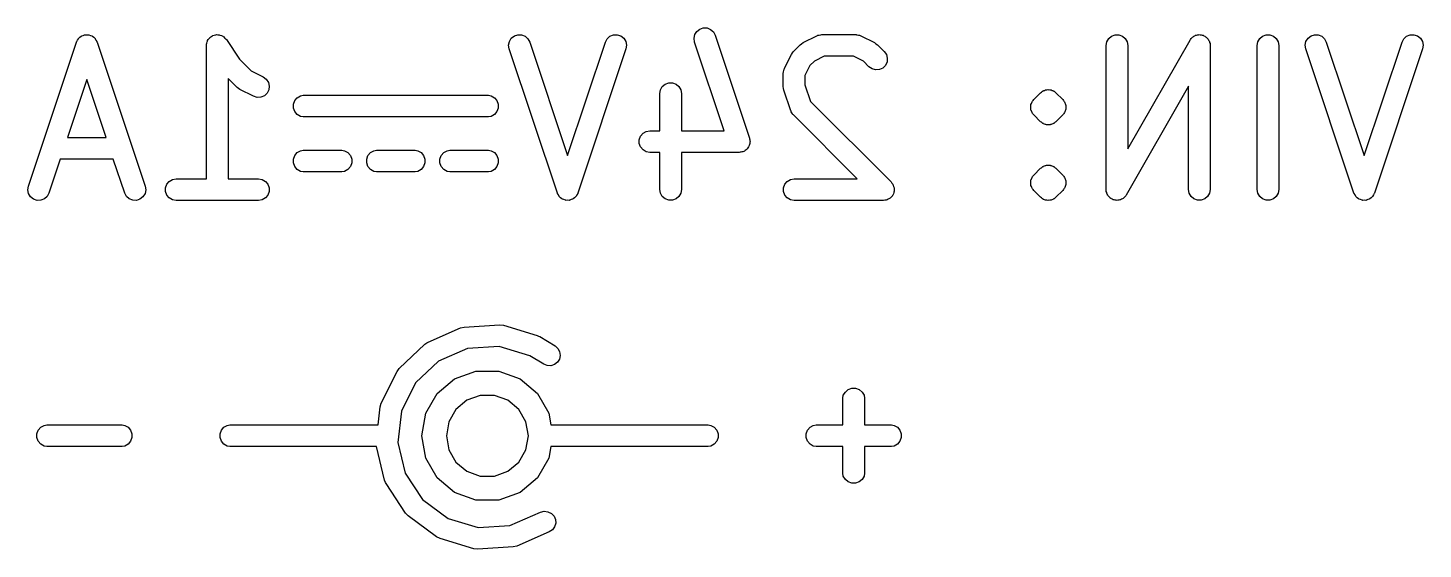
# Model space of a CAD drawing. Extents: x 105.4 to 186.8, y -135.5 to -88.6.
# Drawn here: x 105.91 to 115.58, y -92.35 to -88.74 of the extents above; entities that cross this region are included whole.
import ezdxf

# ---------------------------------------------------------------- set-up
doc = ezdxf.new("R2010")
doc.units = 0
doc.header["$MEASUREMENT"] = 0
doc.layers.add('BLACK', color=7, linetype='CONTINUOUS')

msp = doc.modelspace()

# ---------------------------------------------------------------- linework, layer by layer
at = {"layer": 'BLACK', "linetype": 'CONTINUOUS'}
for p, q in [((106.259, -88.8106), (106.268, -88.8038)), ((106.268, -88.8038), (106.276, -88.7965)), ((106.276, -88.7965), (106.278, -88.7957)), ((106.278, -88.7957), (106.28, -88.7944)), ((106.28, -88.7944), (106.29, -88.7909)), ((106.29, -88.7909), (106.3, -88.7869)), ((106.3, -88.7869), (106.302, -88.7868)), ((106.302, -88.7868), (106.304, -88.7862)), ((106.304, -88.7862), (106.315, -88.7865)), ((106.315, -88.7865), (106.326, -88.7862)), ((106.326, -88.7862), (106.328, -88.7868)), ((106.328, -88.7868), (106.33, -88.7869)), ((106.33, -88.7869), (106.341, -88.7909)), ((106.341, -88.7909), (106.351, -88.7944)), ((106.351, -88.7944), (106.353, -88.7957)), ((106.353, -88.7957), (106.355, -88.7965)), ((106.355, -88.7965), (106.363, -88.8038)), ((106.363, -88.8038), (106.372, -88.8106)), ((107.166, -88.8095), (107.168, -88.8061)), ((107.168, -88.8061), (107.176, -88.8012)), ((107.176, -88.8012), (107.183, -88.7954)), ((107.183, -88.7954), (107.187, -88.794)), ((107.187, -88.794), (107.19, -88.7917)), ((107.19, -88.7917), (107.199, -88.7896)), ((107.199, -88.7896), (107.207, -88.7865)), ((107.207, -88.7865), (107.211, -88.7865)), ((107.211, -88.7865), (107.215, -88.7855)), ((107.215, -88.7855), (107.224, -88.7865)), ((107.224, -88.7865), (107.233, -88.7865)), ((107.233, -88.7865), (107.237, -88.7879)), ((107.237, -88.7879), (107.241, -88.7884)), ((107.241, -88.7884), (107.249, -88.7924)), ((107.249, -88.7924), (107.258, -88.7954)), ((107.258, -88.7954), (107.261, -88.7981)), ((107.261, -88.7981), (107.265, -88.7999)), ((107.265, -88.7999), (107.271, -88.8064)), ((107.271, -88.8064), (107.278, -88.8122)), ((109.259, -88.8106), (109.28, -88.7944)), ((109.28, -88.7944), (109.304, -88.7862)), ((109.304, -88.7862), (109.33, -88.7869)), ((109.33, -88.7869), (109.355, -88.7965)), ((109.355, -88.7965), (109.374, -88.8138)), ((109.923, -88.8138), (109.943, -88.7965)), ((109.943, -88.7965), (109.967, -88.7869)), ((109.967, -88.7869), (109.993, -88.7862)), ((109.993, -88.7862), (110.018, -88.7944)), ((110.018, -88.7944), (110.038, -88.8106)), ((110.526, -88.8107), (110.531, -88.7852)), ((110.531, -88.7852), (110.545, -88.763)), ((110.545, -88.763), (110.565, -88.7468)), ((110.565, -88.7468), (110.59, -88.7386)), ((110.59, -88.7386), (110.616, -88.7393)), ((110.616, -88.7393), (110.64, -88.7489)), ((110.64, -88.7489), (110.66, -88.7661)), ((110.66, -88.7661), (110.672, -88.789)), ((110.672, -88.789), (110.91, -89.5033)), ((111.282, -88.8409), (111.377, -88.7933)), ((111.377, -88.7933), (111.381, -88.7921)), ((111.381, -88.7921), (111.385, -88.7899)), ((111.385, -88.7899), (111.394, -88.7884)), ((111.394, -88.7884), (111.402, -88.7859)), ((111.402, -88.7859), (111.406, -88.7861)), ((111.406, -88.7861), (111.411, -88.7854)), ((111.411, -88.7854), (111.649, -88.7854)), ((111.649, -88.7854), (111.653, -88.7861)), ((111.653, -88.7861), (111.657, -88.7859)), ((111.657, -88.7859), (111.666, -88.7884)), ((111.666, -88.7884), (111.674, -88.7899)), ((111.674, -88.7899), (111.678, -88.7921)), ((111.678, -88.7921), (111.682, -88.7933)), ((111.682, -88.7933), (111.778, -88.8409)), ((113.401, -88.8122), (113.421, -88.7954)), ((113.421, -88.7954), (113.445, -88.7865)), ((113.445, -88.7865), (113.471, -88.7865)), ((113.471, -88.7865), (113.496, -88.7954)), ((113.496, -88.7954), (113.516, -88.8122)), ((113.977, -88.8081), (113.981, -88.8031)), ((113.981, -88.8031), (113.987, -88.7998)), ((113.987, -88.7998), (113.992, -88.7954)), ((113.992, -88.7954), (113.998, -88.7932)), ((113.998, -88.7932), (114.004, -88.79)), ((114.004, -88.79), (114.01, -88.7888)), ((114.01, -88.7888), (114.017, -88.7865)), ((114.017, -88.7865), (114.023, -88.7865)), ((114.023, -88.7865), (114.029, -88.7854)), ((114.029, -88.7854), (114.036, -88.7865)), ((114.036, -88.7865), (114.043, -88.7865)), ((114.043, -88.7865), (114.049, -88.7887)), ((114.049, -88.7887), (114.055, -88.7898)), ((114.055, -88.7898), (114.061, -88.7931)), ((114.061, -88.7931), (114.067, -88.7954)), ((114.067, -88.7954), (114.072, -88.7995)), ((114.072, -88.7995), (114.078, -88.8027)), ((114.078, -88.8027), (114.082, -88.8078)), ((114.448, -88.8122), (114.468, -88.7954)), ((114.468, -88.7954), (114.493, -88.7865)), ((114.493, -88.7865), (114.519, -88.7865)), ((114.519, -88.7865), (114.543, -88.7954)), ((114.543, -88.7954), (114.563, -88.8122)), ((114.783, -88.8106), (114.804, -88.7944)), ((114.804, -88.7944), (114.828, -88.7862)), ((114.828, -88.7862), (114.854, -88.7869)), ((114.854, -88.7869), (114.878, -88.7965)), ((114.878, -88.7965), (114.898, -88.8138)), ((115.447, -88.8138), (115.467, -88.7965)), ((115.467, -88.7965), (115.491, -88.7869)), ((115.491, -88.7869), (115.517, -88.7862)), ((115.517, -88.7862), (115.542, -88.7944)), ((115.542, -88.7944), (115.562, -88.8106)), ((105.911, -89.8367), (106.244, -88.8367)), ((106.244, -88.8367), (106.245, -88.8348)), ((106.245, -88.8348), (106.246, -88.8328)), ((106.246, -88.8328), (106.251, -88.8234)), ((106.251, -88.8234), (106.257, -88.8138)), ((106.257, -88.8138), (106.258, -88.8124)), ((106.258, -88.8124), (106.259, -88.8106)), ((106.372, -88.8106), (106.373, -88.8124)), ((106.373, -88.8124), (106.374, -88.8138)), ((106.374, -88.8138), (106.379, -88.8234)), ((106.379, -88.8234), (106.385, -88.8328)), ((106.385, -88.8328), (106.386, -88.8348)), ((106.386, -88.8348), (106.387, -88.8367)), ((106.387, -88.8367), (106.72, -89.8367)), ((107.145, -88.8604), (107.146, -88.8563)), ((107.145, -89.7854), (107.145, -88.8604)), ((107.146, -88.8521), (107.148, -88.8435)), ((107.146, -88.8563), (107.146, -88.8521)), ((107.148, -88.8435), (107.15, -88.8347)), ((107.15, -88.8347), (107.152, -88.8311)), ((107.152, -88.8311), (107.153, -88.8271)), ((107.153, -88.8271), (107.158, -88.8199)), ((107.158, -88.8199), (107.163, -88.8122)), ((107.163, -88.8122), (107.166, -88.8095)), ((107.278, -88.8122), (107.28, -88.8158)), ((107.28, -88.8158), (107.283, -88.8188)), ((107.283, -88.8188), (107.374, -88.9555)), ((109.24, -88.8583), (109.246, -88.8328)), ((109.244, -88.8841), (109.24, -88.8583)), ((109.578, -89.8841), (109.244, -88.8841)), ((109.246, -88.8328), (109.259, -88.8106)), ((109.374, -88.8138), (109.387, -88.8367)), ((109.387, -88.8367), (109.649, -89.6232)), ((109.649, -89.6232), (109.911, -88.8367)), ((110.053, -88.8841), (109.72, -89.8841)), ((109.911, -88.8367), (109.923, -88.8138)), ((110.038, -88.8106), (110.052, -88.8328)), ((110.052, -88.8328), (110.057, -88.8583)), ((110.057, -88.8583), (110.053, -88.8841)), ((110.53, -88.8365), (110.526, -88.8107)), ((110.735, -89.452), (110.53, -88.8365)), ((111.208, -88.9124), (111.215, -88.9026)), ((111.215, -88.9026), (111.262, -88.855)), ((111.262, -88.855), (111.272, -88.8481)), ((111.272, -88.8481), (111.282, -88.8409)), ((111.778, -88.8409), (111.787, -88.8481)), ((111.787, -88.8481), (111.797, -88.855)), ((111.797, -88.855), (111.845, -88.9026)), ((111.845, -88.9026), (111.86, -88.9239)), ((113.383, -88.8604), (113.388, -88.8347)), ((113.383, -89.8604), (113.383, -88.8604)), ((113.388, -88.8347), (113.401, -88.8122)), ((113.516, -88.8122), (113.529, -88.8347)), ((113.529, -88.8347), (113.533, -88.8604)), ((113.533, -89.578), (113.965, -88.8232)), ((113.533, -88.8604), (113.533, -89.578)), ((113.965, -88.8232), (113.969, -88.818)), ((113.969, -88.818), (113.972, -88.8122)), ((113.972, -88.8122), (113.977, -88.8081)), ((114.082, -88.8078), (114.087, -88.8122)), ((114.087, -88.8122), (114.09, -88.8177)), ((114.09, -88.8177), (114.094, -88.8226)), ((114.094, -88.8226), (114.097, -88.8289)), ((114.097, -88.8289), (114.1, -88.8347)), ((114.1, -88.8347), (114.101, -88.841)), ((114.101, -88.841), (114.104, -88.847)), ((114.104, -88.847), (114.104, -88.8538)), ((114.104, -88.8538), (114.105, -88.8604)), ((114.105, -88.8604), (114.105, -89.8604)), ((114.431, -88.8604), (114.435, -88.8347)), ((114.431, -89.8604), (114.431, -88.8604)), ((114.435, -88.8347), (114.448, -88.8122)), ((114.563, -88.8122), (114.576, -88.8347)), ((114.576, -88.8347), (114.581, -88.8604)), ((114.581, -88.8604), (114.581, -89.8604)), ((114.764, -88.8583), (114.769, -88.8328)), ((114.768, -88.8841), (114.764, -88.8583)), ((115.101, -89.8841), (114.768, -88.8841)), ((114.769, -88.8328), (114.783, -88.8106)), ((114.898, -88.8138), (114.91, -88.8367)), ((114.91, -88.8367), (115.173, -89.6232)), ((115.173, -89.6232), (115.435, -88.8367)), ((115.577, -88.8841), (115.244, -89.8841)), ((115.435, -88.8367), (115.447, -88.8138)), ((115.562, -88.8106), (115.576, -88.8328)), ((115.576, -88.8328), (115.581, -88.8583)), ((115.581, -88.8583), (115.577, -88.8841)), ((107.374, -88.9555), (107.455, -89.0368)), ((111.153, -89.0173), (111.201, -88.9221)), ((111.201, -88.9221), (111.208, -88.9124)), ((111.329, -89), (111.295, -89.0686)), ((111.36, -88.9696), (111.329, -89)), ((111.428, -88.9354), (111.36, -88.9696)), ((111.631, -88.9354), (111.428, -88.9354)), ((111.7, -88.9696), (111.631, -88.9354)), ((111.739, -89.0087), (111.7, -88.9696)), ((111.853, -88.9986), (111.835, -89.0171)), ((111.864, -88.975), (111.853, -88.9986)), ((111.86, -88.9239), (111.866, -88.9491)), ((111.866, -88.9491), (111.864, -88.975)), ((106.315, -89.0975), (106.181, -89.4997)), ((106.449, -89.4997), (106.315, -89.0975)), ((107.358, -89.1515), (107.295, -89.0891)), ((107.295, -89.0891), (107.295, -89.7854)), ((107.455, -89.0368), (107.539, -89.079)), ((107.539, -89.079), (107.56, -89.0945)), ((107.56, -89.0945), (107.575, -89.1163)), ((111.145, -89.0509), (111.146, -89.0466)), ((111.145, -89.1461), (111.145, -89.0509)), ((111.146, -89.0423), (111.148, -89.0339)), ((111.146, -89.0466), (111.146, -89.0423)), ((111.148, -89.0339), (111.15, -89.0252)), ((111.15, -89.0252), (111.152, -89.0215)), ((111.152, -89.0215), (111.153, -89.0173)), ((111.295, -89.0686), (111.295, -89.1339)), ((111.76, -89.0236), (111.739, -89.0087)), ((111.785, -89.0303), (111.76, -89.0236)), ((111.811, -89.0281), (111.785, -89.0303)), ((111.835, -89.0171), (111.811, -89.0281)), ((107.367, -89.1584), (107.358, -89.1515)), ((107.377, -89.1656), (107.367, -89.1584)), ((107.472, -89.2132), (107.377, -89.1656)), ((107.566, -89.1908), (107.547, -89.2087)), ((107.578, -89.1675), (107.566, -89.1908)), ((107.575, -89.1163), (107.581, -89.1416)), ((107.581, -89.1416), (107.578, -89.1675)), ((110.288, -89.1937), (110.293, -89.1681)), ((110.288, -89.452), (110.288, -89.1937)), ((110.293, -89.1681), (110.306, -89.1455)), ((110.306, -89.1455), (110.326, -89.1288)), ((110.326, -89.1288), (110.35, -89.1199)), ((110.35, -89.1199), (110.376, -89.1199)), ((110.376, -89.1199), (110.401, -89.1288)), ((110.401, -89.1288), (110.42, -89.1455)), ((110.42, -89.1455), (110.434, -89.1681)), ((110.434, -89.1681), (110.438, -89.1937)), ((110.438, -89.1937), (110.438, -89.452)), ((111.147, -89.1579), (111.145, -89.1461)), ((111.149, -89.1698), (111.147, -89.1579)), ((111.197, -89.3127), (111.149, -89.1698)), ((111.295, -89.1339), (111.333, -89.2484)), ((112.881, -89.2359), (112.929, -89.1883)), ((112.929, -89.1883), (112.934, -89.1845)), ((112.934, -89.1845), (112.939, -89.1799)), ((112.939, -89.1799), (112.942, -89.1785)), ((112.942, -89.1785), (112.945, -89.1764)), ((112.945, -89.1764), (112.948, -89.1753)), ((112.948, -89.1753), (112.95, -89.1734)), ((112.95, -89.1734), (112.957, -89.1717)), ((112.957, -89.1717), (112.963, -89.1689)), ((112.963, -89.1689), (112.966, -89.1686)), ((112.966, -89.1686), (112.969, -89.1675)), ((112.969, -89.1675), (112.972, -89.1675)), ((112.972, -89.1675), (112.976, -89.1666)), ((112.976, -89.1666), (112.982, -89.1672)), ((112.982, -89.1672), (112.989, -89.1666)), ((112.989, -89.1666), (112.992, -89.1675)), ((112.992, -89.1675), (112.995, -89.1675)), ((112.995, -89.1675), (112.998, -89.1686)), ((112.998, -89.1686), (113.002, -89.1689)), ((113.002, -89.1689), (113.007, -89.1717)), ((113.007, -89.1717), (113.014, -89.1734)), ((113.014, -89.1734), (113.016, -89.1753)), ((113.016, -89.1753), (113.02, -89.1764)), ((113.02, -89.1764), (113.022, -89.1785)), ((113.022, -89.1785), (113.025, -89.1799)), ((113.025, -89.1799), (113.03, -89.1845)), ((113.03, -89.1845), (113.035, -89.1883)), ((113.035, -89.1883), (113.083, -89.2359)), ((113.955, -89.1428), (113.523, -89.8976)), ((113.955, -89.8604), (113.955, -89.1428)), ((107.497, -89.2206), (107.472, -89.2132)), ((107.523, -89.219), (107.497, -89.2206)), ((107.547, -89.2087), (107.523, -89.219)), ((107.748, -89.2678), (107.757, -89.2429)), ((107.748, -89.2942), (107.748, -89.2678)), ((107.757, -89.2429), (107.774, -89.2227)), ((107.774, -89.2227), (107.797, -89.2094)), ((107.797, -89.2094), (107.816, -89.206)), ((107.816, -89.206), (109.1, -89.206)), ((109.1, -89.206), (109.119, -89.2094)), ((109.119, -89.2094), (109.142, -89.2227)), ((109.142, -89.2227), (109.159, -89.2429)), ((109.159, -89.2429), (109.168, -89.2678)), ((109.168, -89.2678), (109.168, -89.2942)), ((111.333, -89.2484), (111.892, -89.8073)), ((112.86, -89.2824), (112.861, -89.2761)), ((112.86, -89.289), (112.86, -89.2824)), ((112.86, -89.2955), (112.86, -89.289)), ((112.861, -89.2761), (112.862, -89.2695)), ((112.862, -89.2695), (112.865, -89.2636)), ((112.865, -89.2636), (112.867, -89.2573)), ((112.867, -89.2573), (112.87, -89.2519)), ((112.87, -89.2519), (112.873, -89.2459)), ((112.873, -89.2459), (112.878, -89.2413)), ((112.878, -89.2413), (112.881, -89.2359)), ((113.083, -89.2359), (113.087, -89.2413)), ((113.087, -89.2413), (113.091, -89.2459)), ((113.091, -89.2459), (113.094, -89.2519)), ((113.094, -89.2519), (113.098, -89.2573)), ((113.098, -89.2573), (113.099, -89.2636)), ((113.099, -89.2636), (113.102, -89.2695)), ((113.102, -89.2695), (113.103, -89.2761)), ((113.103, -89.2761), (113.104, -89.2824)), ((113.104, -89.2824), (113.104, -89.289)), ((113.104, -89.289), (113.104, -89.2955)), ((107.757, -89.3191), (107.748, -89.2942)), ((107.774, -89.3393), (107.757, -89.3191)), ((107.797, -89.3526), (107.774, -89.3393)), ((107.816, -89.356), (107.797, -89.3526)), ((109.1, -89.356), (107.816, -89.356)), ((109.119, -89.3526), (109.1, -89.356)), ((109.142, -89.3393), (109.119, -89.3526)), ((109.159, -89.3191), (109.142, -89.3393)), ((109.168, -89.2942), (109.159, -89.3191)), ((111.199, -89.3165), (111.197, -89.3127)), ((111.2, -89.3206), (111.199, -89.3165)), ((111.205, -89.3278), (111.2, -89.3206)), ((111.209, -89.3356), (111.205, -89.3278)), ((111.212, -89.3384), (111.209, -89.3356)), ((111.215, -89.342), (111.212, -89.3384)), ((111.658, -89.7854), (111.215, -89.342)), ((112.861, -89.3018), (112.86, -89.2955)), ((112.862, -89.3084), (112.861, -89.3018)), ((112.865, -89.3143), (112.862, -89.3084)), ((112.867, -89.3206), (112.865, -89.3143)), ((112.87, -89.326), (112.867, -89.3206)), ((112.873, -89.332), (112.87, -89.326)), ((112.878, -89.3366), (112.873, -89.332)), ((112.881, -89.342), (112.878, -89.3366)), ((112.929, -89.3896), (112.881, -89.342)), ((113.083, -89.342), (113.035, -89.3896)), ((113.087, -89.3366), (113.083, -89.342)), ((113.091, -89.332), (113.087, -89.3366)), ((113.094, -89.326), (113.091, -89.332)), ((113.098, -89.3206), (113.094, -89.326)), ((113.099, -89.3143), (113.098, -89.3206)), ((113.102, -89.3084), (113.099, -89.3143)), ((113.103, -89.3018), (113.102, -89.3084)), ((113.104, -89.2955), (113.103, -89.3018)), ((110.155, -89.4895), (110.172, -89.4696)), ((110.172, -89.4696), (110.195, -89.4566)), ((110.195, -89.4566), (110.22, -89.452)), ((110.22, -89.452), (110.288, -89.452)), ((110.438, -89.452), (110.735, -89.452)), ((112.934, -89.3934), (112.929, -89.3896)), ((112.939, -89.398), (112.934, -89.3934)), ((112.942, -89.3994), (112.939, -89.398)), ((112.945, -89.4015), (112.942, -89.3994)), ((112.948, -89.4027), (112.945, -89.4015)), ((112.95, -89.4045), (112.948, -89.4027)), ((112.957, -89.4062), (112.95, -89.4045)), ((112.963, -89.409), (112.957, -89.4062)), ((112.966, -89.4093), (112.963, -89.409)), ((112.969, -89.4104), (112.966, -89.4093)), ((112.972, -89.4104), (112.969, -89.4104)), ((112.976, -89.4113), (112.972, -89.4104)), ((112.982, -89.4107), (112.976, -89.4113)), ((112.989, -89.4113), (112.982, -89.4107)), ((112.992, -89.4104), (112.989, -89.4113)), ((112.995, -89.4104), (112.992, -89.4104)), ((112.998, -89.4093), (112.995, -89.4104)), ((113.002, -89.409), (112.998, -89.4093)), ((113.007, -89.4062), (113.002, -89.409)), ((113.014, -89.4045), (113.007, -89.4062)), ((113.016, -89.4027), (113.014, -89.4045)), ((113.02, -89.4015), (113.016, -89.4027)), ((113.022, -89.3994), (113.02, -89.4015)), ((113.025, -89.398), (113.022, -89.3994)), ((113.03, -89.3934), (113.025, -89.398)), ((113.035, -89.3896), (113.03, -89.3934)), ((106.181, -89.4997), (106.449, -89.4997)), ((110.146, -89.514), (110.155, -89.4895)), ((110.146, -89.5401), (110.146, -89.514)), ((110.155, -89.5645), (110.146, -89.5401)), ((110.172, -89.5845), (110.155, -89.5645)), ((110.891, -89.5803), (110.887, -89.5845)), ((110.895, -89.5768), (110.891, -89.5803)), ((110.899, -89.5703), (110.895, -89.5768)), ((110.904, -89.5645), (110.899, -89.5703)), ((110.906, -89.5593), (110.904, -89.5645)), ((110.909, -89.5546), (110.906, -89.5593)), ((110.911, -89.5472), (110.909, -89.5546)), ((110.91, -89.5033), (110.911, -89.5088)), ((110.911, -89.5088), (110.913, -89.514)), ((110.913, -89.5401), (110.911, -89.5472)), ((110.913, -89.514), (110.913, -89.5216)), ((110.913, -89.5216), (110.914, -89.5291)), ((110.914, -89.5291), (110.913, -89.5345)), ((110.913, -89.5345), (110.913, -89.5401)), ((106.131, -89.6497), (106.053, -89.8841)), ((106.499, -89.6497), (106.131, -89.6497)), ((106.578, -89.8841), (106.499, -89.6497)), ((107.748, -89.6488), (107.757, -89.6239)), ((107.748, -89.6752), (107.748, -89.6488)), ((107.757, -89.7001), (107.748, -89.6752)), ((107.757, -89.6239), (107.774, -89.6037)), ((107.774, -89.6037), (107.797, -89.5904)), ((107.797, -89.5904), (107.816, -89.587)), ((107.816, -89.587), (108.084, -89.587)), ((108.084, -89.587), (108.103, -89.5904)), ((108.103, -89.5904), (108.126, -89.6037)), ((108.126, -89.6037), (108.143, -89.6239)), ((108.143, -89.6239), (108.152, -89.6488)), ((108.152, -89.6752), (108.143, -89.7001)), ((108.152, -89.6488), (108.152, -89.6752)), ((108.256, -89.6488), (108.265, -89.6239)), ((108.256, -89.6752), (108.256, -89.6488)), ((108.265, -89.7001), (108.256, -89.6752)), ((108.265, -89.6239), (108.282, -89.6037)), ((108.282, -89.6037), (108.305, -89.5904)), ((108.305, -89.5904), (108.324, -89.587)), ((108.324, -89.587), (108.592, -89.587)), ((108.592, -89.587), (108.611, -89.5904)), ((108.611, -89.5904), (108.634, -89.6037)), ((108.634, -89.6037), (108.651, -89.6239)), ((108.651, -89.6239), (108.66, -89.6488)), ((108.66, -89.6752), (108.651, -89.7001)), ((108.66, -89.6488), (108.66, -89.6752)), ((108.764, -89.6488), (108.773, -89.6239)), ((108.764, -89.6752), (108.764, -89.6488)), ((108.773, -89.7001), (108.764, -89.6752)), ((108.773, -89.6239), (108.79, -89.6037)), ((108.79, -89.6037), (108.813, -89.5904)), ((108.813, -89.5904), (108.832, -89.587)), ((108.832, -89.587), (109.1, -89.587)), ((109.1, -89.587), (109.119, -89.5904)), ((109.119, -89.5904), (109.142, -89.6037)), ((109.142, -89.6037), (109.159, -89.6239)), ((109.159, -89.6239), (109.168, -89.6488)), ((109.168, -89.6752), (109.159, -89.7001)), ((109.168, -89.6488), (109.168, -89.6752)), ((110.195, -89.5975), (110.172, -89.5845)), ((110.22, -89.602), (110.195, -89.5975)), ((110.288, -89.602), (110.22, -89.602)), ((110.288, -89.8604), (110.288, -89.602)), ((110.839, -89.602), (110.438, -89.602)), ((110.438, -89.602), (110.438, -89.8604)), ((110.845, -89.6011), (110.839, -89.602)), ((110.85, -89.6012), (110.845, -89.6011)), ((110.857, -89.5988), (110.85, -89.6012)), ((110.865, -89.5975), (110.857, -89.5988)), ((110.87, -89.5948), (110.865, -89.5975)), ((110.875, -89.593), (110.87, -89.5948)), ((110.881, -89.5883), (110.875, -89.593)), ((110.887, -89.5845), (110.881, -89.5883)), ((107.774, -89.7203), (107.757, -89.7001)), ((107.797, -89.7336), (107.774, -89.7203)), ((107.816, -89.737), (107.797, -89.7336)), ((108.084, -89.737), (107.816, -89.737)), ((108.103, -89.7336), (108.084, -89.737)), ((108.126, -89.7203), (108.103, -89.7336)), ((108.143, -89.7001), (108.126, -89.7203)), ((108.282, -89.7203), (108.265, -89.7001)), ((108.305, -89.7336), (108.282, -89.7203)), ((108.324, -89.737), (108.305, -89.7336)), ((108.592, -89.737), (108.324, -89.737)), ((108.611, -89.7336), (108.592, -89.737)), ((108.634, -89.7203), (108.611, -89.7336)), ((108.651, -89.7001), (108.634, -89.7203)), ((108.79, -89.7203), (108.773, -89.7001)), ((108.813, -89.7336), (108.79, -89.7203)), ((108.832, -89.737), (108.813, -89.7336)), ((109.1, -89.737), (108.832, -89.737)), ((109.119, -89.7336), (109.1, -89.737)), ((109.142, -89.7203), (109.119, -89.7336)), ((109.159, -89.7001), (109.142, -89.7203)), ((112.87, -89.7757), (112.873, -89.7697)), ((112.873, -89.7697), (112.878, -89.7651)), ((112.878, -89.7651), (112.881, -89.7597)), ((112.881, -89.7597), (112.929, -89.7121)), ((112.929, -89.7121), (112.934, -89.7083)), ((112.934, -89.7083), (112.939, -89.7037)), ((112.939, -89.7037), (112.942, -89.7023)), ((112.942, -89.7023), (112.945, -89.7002)), ((112.945, -89.7002), (112.948, -89.6991)), ((112.948, -89.6991), (112.95, -89.6972)), ((112.95, -89.6972), (112.957, -89.6955)), ((112.957, -89.6955), (112.963, -89.6927)), ((112.963, -89.6927), (112.966, -89.6924)), ((112.966, -89.6924), (112.969, -89.6913)), ((112.969, -89.6913), (112.972, -89.6913)), ((112.972, -89.6913), (112.976, -89.6904)), ((112.976, -89.6904), (112.982, -89.691)), ((112.982, -89.691), (112.989, -89.6904)), ((112.989, -89.6904), (112.992, -89.6913)), ((112.992, -89.6913), (112.995, -89.6913)), ((112.995, -89.6913), (112.998, -89.6924)), ((112.998, -89.6924), (113.002, -89.6927)), ((113.002, -89.6927), (113.007, -89.6955)), ((113.007, -89.6955), (113.014, -89.6972)), ((113.014, -89.6972), (113.016, -89.6991)), ((113.016, -89.6991), (113.02, -89.7002)), ((113.02, -89.7002), (113.022, -89.7023)), ((113.022, -89.7023), (113.025, -89.7037)), ((113.025, -89.7037), (113.03, -89.7083)), ((113.03, -89.7083), (113.035, -89.7121)), ((113.035, -89.7121), (113.083, -89.7597)), ((113.083, -89.7597), (113.087, -89.7651)), ((113.087, -89.7651), (113.091, -89.7697)), ((113.091, -89.7697), (113.094, -89.7757)), ((105.907, -89.8624), (105.911, -89.8367)), ((105.912, -89.8879), (105.907, -89.8624)), ((106.724, -89.8624), (106.719, -89.8879)), ((106.72, -89.8367), (106.724, -89.8624)), ((106.861, -89.8474), (106.87, -89.8229)), ((106.861, -89.8734), (106.861, -89.8474)), ((106.87, -89.8229), (106.886, -89.8029)), ((106.886, -89.8029), (106.909, -89.7899)), ((106.909, -89.7899), (106.934, -89.7854)), ((106.934, -89.7854), (107.145, -89.7854)), ((107.295, -89.7854), (107.506, -89.7854)), ((107.506, -89.7854), (107.532, -89.7899)), ((107.532, -89.7899), (107.554, -89.8029)), ((107.554, -89.8029), (107.571, -89.8229)), ((107.571, -89.8229), (107.58, -89.8474)), ((107.58, -89.8474), (107.58, -89.8734)), ((110.293, -89.886), (110.288, -89.8604)), ((110.438, -89.8604), (110.434, -89.886)), ((111.146, -89.8474), (111.155, -89.8229)), ((111.146, -89.8734), (111.146, -89.8474)), ((111.155, -89.8229), (111.172, -89.8029)), ((111.172, -89.8029), (111.195, -89.7899)), ((111.195, -89.7899), (111.22, -89.7854)), ((111.22, -89.7854), (111.658, -89.7854)), ((111.892, -89.8073), (111.898, -89.8154)), ((111.898, -89.8154), (111.904, -89.8229)), ((111.904, -89.8229), (111.905, -89.826)), ((111.905, -89.826), (111.907, -89.8287)), ((111.907, -89.8287), (111.91, -89.8381)), ((111.91, -89.8381), (111.913, -89.8474)), ((111.913, -89.8474), (111.913, -89.8507)), ((111.913, -89.8507), (111.914, -89.8538)), ((111.914, -89.8538), (111.913, -89.8636)), ((111.913, -89.8636), (111.913, -89.8734)), ((112.86, -89.8062), (112.861, -89.7999)), ((112.86, -89.8128), (112.86, -89.8062)), ((112.86, -89.8193), (112.86, -89.8128)), ((112.861, -89.8256), (112.86, -89.8193)), ((112.861, -89.7999), (112.862, -89.7933)), ((112.862, -89.8322), (112.861, -89.8256)), ((112.862, -89.7933), (112.865, -89.7874)), ((112.865, -89.8381), (112.862, -89.8322)), ((112.865, -89.7874), (112.867, -89.7811)), ((112.867, -89.8445), (112.865, -89.8381)), ((112.867, -89.7811), (112.87, -89.7757)), ((112.87, -89.8498), (112.867, -89.8445)), ((112.873, -89.8558), (112.87, -89.8498)), ((112.878, -89.8604), (112.873, -89.8558)), ((112.881, -89.8658), (112.878, -89.8604)), ((112.929, -89.9134), (112.881, -89.8658)), ((113.083, -89.8658), (113.035, -89.9134)), ((113.087, -89.8604), (113.083, -89.8658)), ((113.091, -89.8558), (113.087, -89.8604)), ((113.094, -89.8498), (113.091, -89.8558)), ((113.094, -89.7757), (113.098, -89.7811)), ((113.098, -89.8445), (113.094, -89.8498)), ((113.098, -89.7811), (113.099, -89.7874)), ((113.099, -89.8381), (113.098, -89.8445)), ((113.099, -89.7874), (113.102, -89.7933)), ((113.102, -89.8322), (113.099, -89.8381)), ((113.102, -89.7933), (113.103, -89.7999)), ((113.103, -89.8256), (113.102, -89.8322)), ((113.103, -89.7999), (113.104, -89.8062)), ((113.104, -89.8193), (113.103, -89.8256)), ((113.104, -89.8062), (113.104, -89.8128)), ((113.104, -89.8128), (113.104, -89.8193)), ((113.384, -89.867), (113.383, -89.8604)), ((113.384, -89.8737), (113.384, -89.867)), ((113.959, -89.886), (113.955, -89.8604)), ((114.105, -89.8604), (114.1, -89.886)), ((114.435, -89.886), (114.431, -89.8604)), ((114.581, -89.8604), (114.576, -89.886)), ((105.926, -89.9101), (105.912, -89.8879)), ((105.946, -89.9263), (105.926, -89.9101)), ((105.971, -89.9346), (105.946, -89.9263)), ((105.997, -89.9339), (105.971, -89.9346)), ((106.021, -89.9243), (105.997, -89.9339)), ((106.041, -89.907), (106.021, -89.9243)), ((106.053, -89.8841), (106.041, -89.907)), ((106.59, -89.907), (106.578, -89.8841)), ((106.61, -89.9243), (106.59, -89.907)), ((106.634, -89.9339), (106.61, -89.9243)), ((106.66, -89.9346), (106.634, -89.9339)), ((106.684, -89.9263), (106.66, -89.9346)), ((106.705, -89.9101), (106.684, -89.9263)), ((106.719, -89.8879), (106.705, -89.9101)), ((106.87, -89.8979), (106.861, -89.8734)), ((106.886, -89.9178), (106.87, -89.8979)), ((106.909, -89.9309), (106.886, -89.9178)), ((106.934, -89.9354), (106.909, -89.9309)), ((107.506, -89.9354), (106.934, -89.9354)), ((107.532, -89.9309), (107.506, -89.9354)), ((107.554, -89.9178), (107.532, -89.9309)), ((107.571, -89.8979), (107.554, -89.9178)), ((107.58, -89.8734), (107.571, -89.8979)), ((109.579, -89.8859), (109.578, -89.8841)), ((109.579, -89.8879), (109.579, -89.8859)), ((109.585, -89.8973), (109.579, -89.8879)), ((109.59, -89.907), (109.585, -89.8973)), ((109.592, -89.9084), (109.59, -89.907)), ((109.593, -89.9101), (109.592, -89.9084)), ((109.601, -89.917), (109.593, -89.9101)), ((109.61, -89.9243), (109.601, -89.917)), ((109.611, -89.925), (109.61, -89.9243)), ((109.613, -89.9263), (109.611, -89.925)), ((109.624, -89.9298), (109.613, -89.9263)), ((109.634, -89.9339), (109.624, -89.9298)), ((109.636, -89.9339), (109.634, -89.9339)), ((109.638, -89.9346), (109.636, -89.9339)), ((109.649, -89.9343), (109.638, -89.9346)), ((109.66, -89.9346), (109.649, -89.9343)), ((109.662, -89.9339), (109.66, -89.9346)), ((109.664, -89.9339), (109.662, -89.9339)), ((109.674, -89.9298), (109.664, -89.9339)), ((109.684, -89.9263), (109.674, -89.9298)), ((109.686, -89.925), (109.684, -89.9263)), ((109.688, -89.9243), (109.686, -89.925)), ((109.696, -89.917), (109.688, -89.9243)), ((109.705, -89.9101), (109.696, -89.917)), ((109.706, -89.9084), (109.705, -89.9101)), ((109.708, -89.907), (109.706, -89.9084)), ((109.713, -89.8973), (109.708, -89.907)), ((109.719, -89.8879), (109.713, -89.8973)), ((109.72, -89.8841), (109.719, -89.8859)), ((109.719, -89.8859), (109.719, -89.8879)), ((110.306, -89.9086), (110.293, -89.886)), ((110.326, -89.9253), (110.306, -89.9086)), ((110.35, -89.9342), (110.326, -89.9253)), ((110.376, -89.9342), (110.35, -89.9342)), ((110.401, -89.9253), (110.376, -89.9342)), ((110.42, -89.9086), (110.401, -89.9253)), ((110.434, -89.886), (110.42, -89.9086)), ((111.155, -89.8979), (111.146, -89.8734)), ((111.172, -89.9178), (111.155, -89.8979)), ((111.195, -89.9309), (111.172, -89.9178)), ((111.22, -89.9354), (111.195, -89.9309)), ((111.839, -89.9354), (111.22, -89.9354)), ((111.849, -89.9337), (111.839, -89.9354)), ((111.859, -89.9328), (111.849, -89.9337)), ((111.862, -89.9314), (111.859, -89.9328)), ((111.865, -89.9309), (111.862, -89.9314)), ((111.873, -89.926), (111.865, -89.9309)), ((111.882, -89.9218), (111.873, -89.926)), ((111.885, -89.9195), (111.882, -89.9218)), ((111.887, -89.9178), (111.885, -89.9195)), ((111.894, -89.9103), (111.887, -89.9178)), ((111.901, -89.9034), (111.894, -89.9103)), ((111.902, -89.9004), (111.901, -89.9034)), ((111.904, -89.8979), (111.902, -89.9004)), ((111.908, -89.8887), (111.904, -89.8979)), ((111.912, -89.8798), (111.908, -89.8887)), ((111.913, -89.8734), (111.912, -89.8765)), ((111.912, -89.8765), (111.912, -89.8798)), ((112.934, -89.9172), (112.929, -89.9134)), ((112.939, -89.9218), (112.934, -89.9172)), ((112.942, -89.9232), (112.939, -89.9218)), ((112.945, -89.9253), (112.942, -89.9232)), ((112.948, -89.9265), (112.945, -89.9253)), ((112.95, -89.9284), (112.948, -89.9265)), ((112.957, -89.93), (112.95, -89.9284)), ((112.963, -89.9328), (112.957, -89.93)), ((112.966, -89.9331), (112.963, -89.9328)), ((112.969, -89.9342), (112.966, -89.9331)), ((112.972, -89.9342), (112.969, -89.9342)), ((112.976, -89.9351), (112.972, -89.9342)), ((112.982, -89.9345), (112.976, -89.9351)), ((112.989, -89.9351), (112.982, -89.9345)), ((112.992, -89.9342), (112.989, -89.9351)), ((112.995, -89.9342), (112.992, -89.9342)), ((112.998, -89.9331), (112.995, -89.9342)), ((113.002, -89.9328), (112.998, -89.9331)), ((113.007, -89.9301), (113.002, -89.9328)), ((113.014, -89.9284), (113.007, -89.9301)), ((113.016, -89.9265), (113.014, -89.9284)), ((113.02, -89.9253), (113.016, -89.9265)), ((113.022, -89.9232), (113.02, -89.9253)), ((113.025, -89.9218), (113.022, -89.9232)), ((113.03, -89.9172), (113.025, -89.9218)), ((113.035, -89.9134), (113.03, -89.9172)), ((113.387, -89.8797), (113.384, -89.8737)), ((113.388, -89.886), (113.387, -89.8797)), ((113.391, -89.8919), (113.388, -89.886)), ((113.394, -89.8982), (113.391, -89.8919)), ((113.398, -89.9031), (113.394, -89.8982)), ((113.401, -89.9086), (113.398, -89.9031)), ((113.406, -89.9129), (113.401, -89.9086)), ((113.41, -89.918), (113.406, -89.9129)), ((113.416, -89.9212), (113.41, -89.918)), ((113.421, -89.9253), (113.416, -89.9212)), ((113.427, -89.9276), (113.421, -89.9253)), ((113.433, -89.931), (113.427, -89.9276)), ((113.439, -89.9321), (113.433, -89.931)), ((113.445, -89.9342), (113.439, -89.9321)), ((113.452, -89.9342), (113.445, -89.9342)), ((113.459, -89.9354), (113.452, -89.9342)), ((113.465, -89.9342), (113.459, -89.9354)), ((113.471, -89.9342), (113.465, -89.9342)), ((113.478, -89.9319), (113.471, -89.9342)), ((113.484, -89.9307), (113.478, -89.9319)), ((113.49, -89.9275), (113.484, -89.9307)), ((113.496, -89.9253), (113.49, -89.9275)), ((113.501, -89.921), (113.496, -89.9253)), ((113.507, -89.9176), (113.501, -89.921)), ((113.511, -89.9127), (113.507, -89.9176)), ((113.516, -89.9086), (113.511, -89.9127)), ((113.519, -89.9028), (113.516, -89.9086)), ((113.523, -89.8976), (113.519, -89.9028)), ((113.972, -89.9086), (113.959, -89.886)), ((113.992, -89.9253), (113.972, -89.9086)), ((114.017, -89.9342), (113.992, -89.9253)), ((114.043, -89.9342), (114.017, -89.9342)), ((114.067, -89.9253), (114.043, -89.9342)), ((114.087, -89.9086), (114.067, -89.9253)), ((114.1, -89.886), (114.087, -89.9086)), ((114.448, -89.9086), (114.435, -89.886)), ((114.468, -89.9253), (114.448, -89.9086)), ((114.493, -89.9342), (114.468, -89.9253)), ((114.519, -89.9342), (114.493, -89.9342)), ((114.543, -89.9253), (114.519, -89.9342)), ((114.563, -89.9086), (114.543, -89.9253)), ((114.576, -89.886), (114.563, -89.9086)), ((115.102, -89.8859), (115.101, -89.8841)), ((115.103, -89.8879), (115.102, -89.8859)), ((115.109, -89.8973), (115.103, -89.8879)), ((115.114, -89.907), (115.109, -89.8973)), ((115.115, -89.9084), (115.114, -89.907)), ((115.116, -89.9101), (115.115, -89.9084)), ((115.125, -89.917), (115.116, -89.9101)), ((115.133, -89.9243), (115.125, -89.917)), ((115.135, -89.925), (115.133, -89.9243)), ((115.137, -89.9263), (115.135, -89.925)), ((115.147, -89.9298), (115.137, -89.9263)), ((115.158, -89.9339), (115.147, -89.9298)), ((115.16, -89.9339), (115.158, -89.9339)), ((115.162, -89.9346), (115.16, -89.9339)), ((115.173, -89.9343), (115.162, -89.9346)), ((115.184, -89.9346), (115.173, -89.9343)), ((115.186, -89.9339), (115.184, -89.9346)), ((115.188, -89.9339), (115.186, -89.9339)), ((115.198, -89.9298), (115.188, -89.9339)), ((115.208, -89.9263), (115.198, -89.9298)), ((115.21, -89.925), (115.208, -89.9263)), ((115.212, -89.9243), (115.21, -89.925)), ((115.22, -89.917), (115.212, -89.9243)), ((115.229, -89.9101), (115.22, -89.917)), ((115.23, -89.9084), (115.229, -89.9101)), ((115.231, -89.907), (115.23, -89.9084)), ((115.237, -89.8973), (115.231, -89.907)), ((115.242, -89.8879), (115.237, -89.8973)), ((115.243, -89.8859), (115.242, -89.8879)), ((115.244, -89.8841), (115.243, -89.8859)), ((108.682, -90.9172), (108.907, -90.8194)), ((108.907, -90.8194), (108.933, -90.8133)), ((108.907, -90.8194), (108.907, -90.8194)), ((108.933, -90.8133), (109.178, -90.7985)), ((109.178, -90.7985), (109.178, -90.7985)), ((109.178, -90.7985), (109.204, -90.8014)), ((109.204, -90.8014), (109.204, -90.8014)), ((109.204, -90.8014), (109.439, -90.8714)), ((108.482, -91.1005), (108.66, -90.9316)), ((108.66, -90.9316), (108.673, -90.9235)), ((108.673, -90.9235), (108.682, -90.9172)), ((109.439, -90.8714), (109.448, -90.8757)), ((109.448, -90.8757), (109.457, -90.8793)), ((109.457, -90.8793), (109.562, -90.9438)), ((108.955, -90.9623), (108.754, -91.0495)), ((109.174, -90.949), (108.955, -90.9623)), ((109.387, -91.0123), (109.174, -90.949)), ((109.484, -91.0717), (109.387, -91.0123)), ((109.562, -90.9438), (109.582, -90.9611)), ((109.582, -90.9611), (109.594, -90.984)), ((109.598, -91.0097), (109.593, -91.0353)), ((109.594, -90.984), (109.598, -91.0097)), ((108.357, -91.3412), (108.467, -91.1215)), ((108.467, -91.1215), (108.482, -91.1005)), ((108.482, -91.1005), (108.482, -91.1005)), ((108.754, -91.0495), (108.595, -91.2003)), ((108.866, -91.1736), (109.014, -91.1197)), ((109.014, -91.1197), (109.172, -91.1197)), ((109.172, -91.1197), (109.32, -91.1736)), ((109.508, -91.0812), (109.484, -91.0717)), ((109.534, -91.0819), (109.508, -91.0812)), ((109.559, -91.0737), (109.534, -91.0819)), ((109.579, -91.0575), (109.559, -91.0737)), ((109.593, -91.0353), (109.579, -91.0575)), ((108.595, -91.2003), (108.497, -91.3964)), ((108.745, -91.275), (108.866, -91.1736)), ((109.32, -91.1736), (109.441, -91.275)), ((108.666, -91.4117), (108.745, -91.275)), ((108.951, -91.3209), (108.875, -91.3843)), ((109.044, -91.2871), (108.951, -91.3209)), ((109.142, -91.2871), (109.044, -91.2871)), ((109.235, -91.3209), (109.142, -91.2871)), ((109.311, -91.3843), (109.235, -91.3209)), ((109.441, -91.275), (109.52, -91.4117)), ((111.558, -91.3064), (111.561, -91.287)), ((111.558, -91.492), (111.558, -91.3064)), ((111.561, -91.287), (111.575, -91.264)), ((111.575, -91.264), (111.595, -91.247)), ((111.595, -91.247), (111.62, -91.238)), ((111.62, -91.238), (111.646, -91.238)), ((111.646, -91.238), (111.671, -91.247)), ((111.671, -91.247), (111.691, -91.264)), ((111.691, -91.264), (111.705, -91.287)), ((111.705, -91.287), (111.708, -91.3064)), ((111.708, -91.3064), (111.708, -91.492)), ((108.335, -91.492), (108.349, -91.3662)), ((108.349, -91.3662), (108.357, -91.3412)), ((108.357, -91.3412), (108.357, -91.3412)), ((108.497, -91.3964), (108.472, -91.6141)), ((108.639, -91.567), (108.666, -91.4117)), ((108.875, -91.3843), (108.826, -91.4698)), ((109.36, -91.4698), (109.311, -91.3843)), ((109.52, -91.4117), (109.534, -91.492)), ((105.979, -91.5289), (105.996, -91.5087)), ((105.996, -91.5087), (106.019, -91.4954)), ((106.019, -91.4954), (106.038, -91.492)), ((106.038, -91.492), (106.56, -91.492)), ((106.56, -91.492), (106.579, -91.4954)), ((106.579, -91.4954), (106.602, -91.5087)), ((106.602, -91.5087), (106.619, -91.5289)), ((107.249, -91.5289), (107.266, -91.5087)), ((107.266, -91.5087), (107.289, -91.4954)), ((107.289, -91.4954), (107.308, -91.492)), ((107.308, -91.492), (108.335, -91.492)), ((108.826, -91.4698), (108.809, -91.567)), ((109.377, -91.567), (109.36, -91.4698)), ((109.534, -91.492), (110.624, -91.492)), ((110.624, -91.492), (110.643, -91.4954)), ((110.643, -91.4954), (110.666, -91.5087)), ((110.666, -91.5087), (110.683, -91.5289)), ((111.313, -91.5289), (111.33, -91.5087)), ((111.33, -91.5087), (111.353, -91.4954)), ((111.353, -91.4954), (111.372, -91.492)), ((111.372, -91.492), (111.558, -91.492)), ((111.708, -91.492), (111.894, -91.492)), ((111.894, -91.492), (111.913, -91.4954)), ((111.913, -91.4954), (111.936, -91.5087)), ((111.936, -91.5087), (111.953, -91.5289)), ((105.97, -91.5538), (105.979, -91.5289)), ((105.97, -91.5802), (105.97, -91.5538)), ((105.979, -91.6051), (105.97, -91.5802)), ((105.996, -91.6253), (105.979, -91.6051)), ((106.619, -91.6051), (106.602, -91.6253)), ((106.619, -91.5289), (106.628, -91.5538)), ((106.628, -91.5802), (106.619, -91.6051)), ((106.628, -91.5538), (106.628, -91.5802)), ((107.24, -91.5538), (107.249, -91.5289)), ((107.24, -91.5802), (107.24, -91.5538)), ((107.249, -91.6051), (107.24, -91.5802)), ((107.266, -91.6253), (107.249, -91.6051)), ((108.666, -91.7223), (108.639, -91.567)), ((108.809, -91.567), (108.826, -91.6642)), ((109.36, -91.6642), (109.377, -91.567)), ((110.683, -91.6051), (110.666, -91.6253)), ((110.683, -91.5289), (110.692, -91.5538)), ((110.692, -91.5802), (110.683, -91.6051)), ((110.692, -91.5538), (110.692, -91.5802)), ((111.304, -91.5538), (111.313, -91.5289)), ((111.304, -91.5802), (111.304, -91.5538)), ((111.313, -91.6051), (111.304, -91.5802)), ((111.33, -91.6253), (111.313, -91.6051)), ((111.953, -91.6051), (111.936, -91.6253)), ((111.953, -91.5289), (111.962, -91.5538)), ((111.962, -91.5802), (111.953, -91.6051)), ((111.962, -91.5538), (111.962, -91.5802)), ((106.019, -91.6386), (105.996, -91.6253)), ((106.038, -91.642), (106.019, -91.6386)), ((106.56, -91.642), (106.038, -91.642)), ((106.579, -91.6386), (106.56, -91.642)), ((106.602, -91.6253), (106.579, -91.6386)), ((107.289, -91.6386), (107.266, -91.6253)), ((107.308, -91.642), (107.289, -91.6386)), ((108.324, -91.642), (107.308, -91.642)), ((108.38, -91.8751), (108.324, -91.642)), ((108.472, -91.6141), (108.523, -91.8273)), ((108.826, -91.6642), (108.875, -91.7497)), ((109.311, -91.7497), (109.36, -91.6642)), ((109.534, -91.642), (109.52, -91.7223)), ((110.624, -91.642), (109.534, -91.642)), ((110.643, -91.6386), (110.624, -91.642)), ((110.666, -91.6253), (110.643, -91.6386)), ((111.353, -91.6386), (111.33, -91.6253)), ((111.372, -91.642), (111.353, -91.6386)), ((111.558, -91.642), (111.372, -91.642)), ((111.558, -91.8276), (111.558, -91.642)), ((111.894, -91.642), (111.708, -91.642)), ((111.708, -91.642), (111.708, -91.8276)), ((111.913, -91.6386), (111.894, -91.642)), ((111.936, -91.6253), (111.913, -91.6386)), ((108.745, -91.859), (108.666, -91.7223)), ((108.875, -91.7497), (108.951, -91.8131)), ((109.235, -91.8131), (109.311, -91.7497)), ((109.52, -91.7223), (109.441, -91.859)), ((108.387, -91.8906), (108.38, -91.8751)), ((108.38, -91.8751), (108.38, -91.8751)), ((108.391, -91.899), (108.387, -91.8906)), ((108.526, -92.1039), (108.391, -91.899)), ((108.391, -91.899), (108.391, -91.899)), ((108.523, -91.8273), (108.644, -92.0101)), ((108.866, -91.9604), (108.745, -91.859)), ((108.951, -91.8131), (109.044, -91.8469)), ((109.044, -91.8469), (109.142, -91.8469)), ((109.142, -91.8469), (109.235, -91.8131)), ((109.441, -91.859), (109.32, -91.9604)), ((111.561, -91.847), (111.558, -91.8276)), ((111.575, -91.87), (111.561, -91.847)), ((111.595, -91.887), (111.575, -91.87)), ((111.62, -91.896), (111.595, -91.887)), ((111.646, -91.896), (111.62, -91.896)), ((111.671, -91.887), (111.646, -91.896)), ((111.691, -91.87), (111.671, -91.887)), ((111.705, -91.847), (111.691, -91.87)), ((111.708, -91.8276), (111.705, -91.847)), ((109.014, -92.0143), (108.866, -91.9604)), ((109.32, -91.9604), (109.172, -92.0143)), ((108.644, -92.0101), (108.82, -92.1406)), ((109.172, -92.0143), (109.014, -92.0143)), ((109.462, -92.0972), (109.487, -92.0911)), ((109.487, -92.0911), (109.513, -92.0941)), ((109.513, -92.0941), (109.537, -92.1057)), ((108.544, -92.1228), (108.526, -92.1039)), ((108.741, -92.269), (108.544, -92.1228)), ((108.544, -92.1228), (108.544, -92.1228)), ((108.82, -92.1406), (109.03, -92.203)), ((109.03, -92.203), (109.249, -92.1897)), ((109.249, -92.1897), (109.462, -92.0972)), ((109.537, -92.1057), (109.555, -92.1246)), ((109.555, -92.1246), (109.565, -92.1485)), ((109.567, -92.1745), (109.559, -92.1995)), ((109.565, -92.1485), (109.567, -92.1745)), ((108.765, -92.2806), (108.741, -92.269)), ((109, -92.3506), (108.765, -92.2806)), ((109.522, -92.2348), (109.297, -92.3326)), ((109.544, -92.2204), (109.522, -92.2348)), ((109.559, -92.1995), (109.544, -92.2204)), ((109, -92.3506), (109, -92.3506)), ((109.026, -92.3535), (109, -92.3506)), ((109.271, -92.3387), (109.026, -92.3535)), ((109.026, -92.3535), (109.026, -92.3535)), ((109.297, -92.3326), (109.271, -92.3387))]:
    msp.add_line(p, q, dxfattribs=at)

doc.saveas('drawing.dxf')
